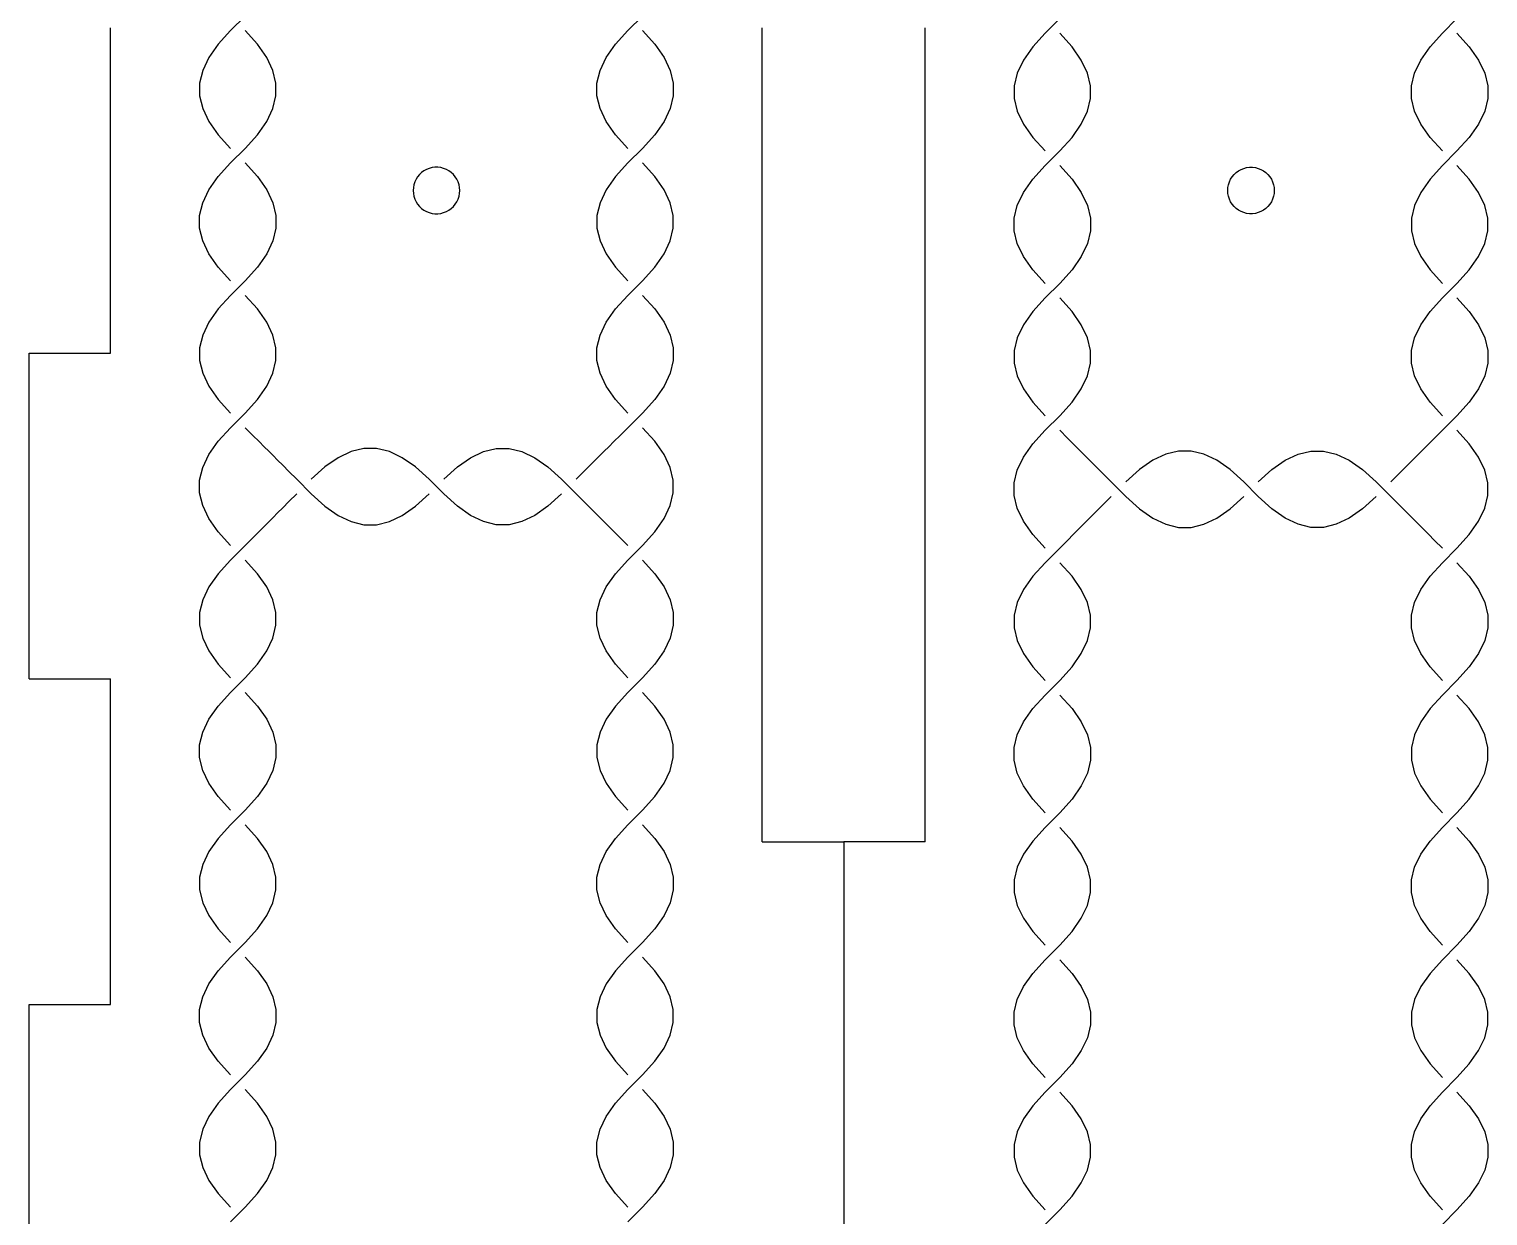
# Model space of a CAD drawing. Extents: x -112 to 112, y -170 to 170.
# Drawn here: x -104.9 to -5.4, y -40.1 to 40.9 of the extents above; entities that cross this region are included whole.
import ezdxf

# ---------------------------------------------------------------- set-up
doc = ezdxf.new("R2010")
doc.units = 0
doc.header["$MEASUREMENT"] = 0
doc.layers.get('0').update_dxf_attribs({"linetype": 'CONTINUOUS'})

msp = doc.modelspace()

# ---------------------------------------------------------------- linework, layer by layer
for p, q in [((-99.373, 18.73), (-99.373, 40.955)), ((-90.199, 41.752), (-91.198, 40.754)), ((-64.097, 40.754), (-63.099, 41.752)), ((-54.923, -14.608), (-54.923, 40.955)), ((-43.811, -14.608), (-43.811, 40.955)), ((-34.637, 41.573), (-35.635, 40.575)), ((-8.534, 40.575), (-7.536, 41.573)), ((-92.039, 39.824), (-92.671, 38.922)), ((-91.198, 40.754), (-92.039, 39.824)), ((-89.358, 39.824), (-90.199, 40.754)), ((-88.726, 38.922), (-89.358, 39.824)), ((-65.57, 38.922), (-64.939, 39.824)), ((-64.939, 39.824), (-64.097, 40.754)), ((-63.099, 40.754), (-62.257, 39.824)), ((-62.257, 39.824), (-61.626, 38.922)), ((-35.635, 40.575), (-36.477, 39.645)), ((-33.795, 39.645), (-34.637, 40.575)), ((-9.376, 39.645), (-8.534, 40.575)), ((-7.536, 40.575), (-6.694, 39.645)), ((-92.671, 38.922), (-93.091, 38.039)), ((-88.306, 38.039), (-88.726, 38.922)), ((-65.991, 38.039), (-65.57, 38.922)), ((-61.626, 38.922), (-61.205, 38.039)), ((-36.477, 39.645), (-37.108, 38.743)), ((-33.164, 38.743), (-33.795, 39.645)), ((-10.007, 38.743), (-9.376, 39.645)), ((-6.694, 39.645), (-6.063, 38.743)), ((-93.091, 38.039), (-93.302, 37.169)), ((-88.095, 37.169), (-88.306, 38.039)), ((-66.201, 37.169), (-65.991, 38.039)), ((-61.205, 38.039), (-60.994, 37.169)), ((-37.529, 37.861), (-37.739, 36.991)), ((-37.108, 38.743), (-37.529, 37.861)), ((-32.743, 37.861), (-33.164, 38.743)), ((-32.533, 36.991), (-32.743, 37.861)), ((-10.639, 36.991), (-10.428, 37.861)), ((-10.428, 37.861), (-10.007, 38.743)), ((-6.063, 38.743), (-5.642, 37.861)), ((-5.642, 37.861), (-5.432, 36.991)), ((-93.302, 37.169), (-93.302, 36.303)), ((-88.095, 36.303), (-88.095, 37.169)), ((-66.201, 36.303), (-66.201, 37.169)), ((-60.994, 37.169), (-60.994, 36.303)), ((-37.739, 36.991), (-37.739, 36.124)), ((-32.533, 36.124), (-32.533, 36.991)), ((-10.639, 36.124), (-10.639, 36.991)), ((-5.432, 36.991), (-5.432, 36.124)), ((-93.302, 36.303), (-93.091, 35.433)), ((-88.306, 35.433), (-88.095, 36.303)), ((-65.991, 35.433), (-66.201, 36.303)), ((-60.994, 36.303), (-61.205, 35.433)), ((-37.739, 36.124), (-37.529, 35.254)), ((-32.743, 35.254), (-32.533, 36.124)), ((-10.428, 35.254), (-10.639, 36.124)), ((-5.432, 36.124), (-5.642, 35.254)), ((-93.091, 35.433), (-92.671, 34.551)), ((-88.726, 34.551), (-88.306, 35.433)), ((-65.57, 34.551), (-65.991, 35.433)), ((-61.205, 35.433), (-61.626, 34.551)), ((-37.529, 35.254), (-37.108, 34.372)), ((-33.164, 34.372), (-32.743, 35.254)), ((-10.007, 34.372), (-10.428, 35.254)), ((-5.642, 35.254), (-6.063, 34.372)), ((-92.671, 34.551), (-92.039, 33.649)), ((-89.358, 33.649), (-88.726, 34.551)), ((-64.939, 33.649), (-65.57, 34.551)), ((-61.626, 34.551), (-62.257, 33.649)), ((-37.108, 34.372), (-36.477, 33.47)), ((-33.795, 33.47), (-33.164, 34.372)), ((-9.376, 33.47), (-10.007, 34.372)), ((-6.063, 34.372), (-6.694, 33.47)), ((-92.039, 33.649), (-91.198, 32.719)), ((-90.199, 32.719), (-89.358, 33.649)), ((-64.097, 32.719), (-64.939, 33.649)), ((-62.257, 33.649), (-63.099, 32.719)), ((-36.477, 33.47), (-35.635, 32.54)), ((-34.637, 32.54), (-33.795, 33.47)), ((-8.534, 32.54), (-9.376, 33.47)), ((-6.694, 33.47), (-7.536, 32.54)), ((-91.198, 31.72), (-90.199, 32.719)), ((-63.099, 32.719), (-64.097, 31.72)), ((-35.635, 31.542), (-34.637, 32.54)), ((-7.536, 32.54), (-8.534, 31.542)), ((-92.039, 30.79), (-91.198, 31.72)), ((-90.199, 31.72), (-89.358, 30.79)), ((-78.305, 30.929), (-78.432, 30.775)), ((-78.16, 31.066), (-78.305, 30.929)), ((-77.999, 31.183), (-78.16, 31.066)), ((-77.824, 31.279), (-77.999, 31.183)), ((-77.639, 31.352), (-77.824, 31.279)), ((-77.446, 31.402), (-77.639, 31.352)), ((-77.248, 31.427), (-77.446, 31.402)), ((-77.048, 31.427), (-77.248, 31.427)), ((-76.851, 31.402), (-77.048, 31.427)), ((-76.658, 31.352), (-76.851, 31.402)), ((-76.472, 31.279), (-76.658, 31.352)), ((-76.298, 31.183), (-76.472, 31.279)), ((-76.136, 31.066), (-76.298, 31.183)), ((-75.991, 30.929), (-76.136, 31.066)), ((-75.864, 30.775), (-75.991, 30.929)), ((-64.097, 31.72), (-64.939, 30.79)), ((-62.257, 30.79), (-63.099, 31.72)), ((-36.477, 30.611), (-35.635, 31.542)), ((-34.637, 31.542), (-33.795, 30.611)), ((-22.87, 30.775), (-22.743, 30.929)), ((-22.743, 30.929), (-22.598, 31.066)), ((-22.598, 31.066), (-22.436, 31.183)), ((-22.436, 31.183), (-22.262, 31.279)), ((-22.262, 31.279), (-22.076, 31.352)), ((-22.076, 31.352), (-21.883, 31.402)), ((-21.883, 31.402), (-21.685, 31.427)), ((-21.685, 31.427), (-21.486, 31.427)), ((-21.486, 31.427), (-21.288, 31.402)), ((-21.288, 31.402), (-21.095, 31.352)), ((-21.095, 31.352), (-20.91, 31.279)), ((-20.91, 31.279), (-20.735, 31.183)), ((-20.735, 31.183), (-20.574, 31.066)), ((-20.574, 31.066), (-20.428, 30.929)), ((-20.428, 30.929), (-20.301, 30.775)), ((-8.534, 31.542), (-9.376, 30.611)), ((-6.694, 30.611), (-7.536, 31.542)), ((-93.091, 29.006), (-92.671, 29.888)), ((-92.671, 29.888), (-92.039, 30.79)), ((-89.358, 30.79), (-88.726, 29.888)), ((-88.726, 29.888), (-88.306, 29.006)), ((-78.723, 30.041), (-78.736, 29.842)), ((-78.686, 30.237), (-78.723, 30.041)), ((-78.624, 30.427), (-78.686, 30.237)), ((-78.539, 30.607), (-78.624, 30.427)), ((-78.432, 30.775), (-78.539, 30.607)), ((-75.757, 30.607), (-75.864, 30.775)), ((-75.672, 30.427), (-75.757, 30.607)), ((-75.61, 30.237), (-75.672, 30.427)), ((-75.573, 30.041), (-75.61, 30.237)), ((-75.561, 29.842), (-75.573, 30.041)), ((-65.57, 29.888), (-65.991, 29.006)), ((-64.939, 30.79), (-65.57, 29.888)), ((-61.626, 29.888), (-62.257, 30.79)), ((-61.205, 29.006), (-61.626, 29.888)), ((-37.108, 29.709), (-36.477, 30.611)), ((-33.795, 30.611), (-33.164, 29.709)), ((-23.173, 29.842), (-23.161, 30.041)), ((-23.161, 30.041), (-23.123, 30.237)), ((-23.123, 30.237), (-23.062, 30.427)), ((-23.062, 30.427), (-22.977, 30.607)), ((-22.977, 30.607), (-22.87, 30.775)), ((-20.301, 30.775), (-20.194, 30.607)), ((-20.194, 30.607), (-20.11, 30.427)), ((-20.11, 30.427), (-20.048, 30.237)), ((-20.048, 30.237), (-20.011, 30.041)), ((-20.011, 30.041), (-19.998, 29.842)), ((-9.376, 30.611), (-10.007, 29.709)), ((-6.063, 29.709), (-6.694, 30.611)), ((-93.302, 28.136), (-93.091, 29.006)), ((-88.306, 29.006), (-88.095, 28.136)), ((-78.736, 29.842), (-78.723, 29.643)), ((-78.723, 29.643), (-78.686, 29.448)), ((-78.686, 29.448), (-78.624, 29.258)), ((-78.624, 29.258), (-78.539, 29.078)), ((-78.539, 29.078), (-78.432, 28.909)), ((-78.432, 28.909), (-78.305, 28.756)), ((-75.991, 28.756), (-75.864, 28.909)), ((-75.864, 28.909), (-75.757, 29.078)), ((-75.757, 29.078), (-75.672, 29.258)), ((-75.672, 29.258), (-75.61, 29.448)), ((-75.61, 29.448), (-75.573, 29.643)), ((-75.573, 29.643), (-75.561, 29.842)), ((-65.991, 29.006), (-66.201, 28.136)), ((-60.994, 28.136), (-61.205, 29.006)), ((-37.529, 28.827), (-37.108, 29.709)), ((-33.164, 29.709), (-32.743, 28.827)), ((-23.161, 29.643), (-23.173, 29.842)), ((-23.123, 29.448), (-23.161, 29.643)), ((-23.062, 29.258), (-23.123, 29.448)), ((-22.977, 29.078), (-23.062, 29.258)), ((-22.87, 28.909), (-22.977, 29.078)), ((-22.743, 28.756), (-22.87, 28.909)), ((-20.301, 28.909), (-20.428, 28.756)), ((-20.194, 29.078), (-20.301, 28.909)), ((-20.11, 29.258), (-20.194, 29.078)), ((-20.048, 29.448), (-20.11, 29.258)), ((-20.011, 29.643), (-20.048, 29.448)), ((-19.998, 29.842), (-20.011, 29.643)), ((-10.007, 29.709), (-10.428, 28.827)), ((-5.642, 28.827), (-6.063, 29.709)), ((-93.302, 27.27), (-93.302, 28.136)), ((-88.095, 28.136), (-88.095, 27.27)), ((-78.305, 28.756), (-78.16, 28.619)), ((-78.16, 28.619), (-77.999, 28.502)), ((-77.999, 28.502), (-77.824, 28.406)), ((-77.824, 28.406), (-77.639, 28.333)), ((-77.639, 28.333), (-77.446, 28.283)), ((-77.446, 28.283), (-77.248, 28.258)), ((-77.248, 28.258), (-77.048, 28.258)), ((-77.048, 28.258), (-76.851, 28.283)), ((-76.851, 28.283), (-76.658, 28.333)), ((-76.658, 28.333), (-76.472, 28.406)), ((-76.472, 28.406), (-76.298, 28.502)), ((-76.298, 28.502), (-76.136, 28.619)), ((-76.136, 28.619), (-75.991, 28.756)), ((-66.201, 28.136), (-66.201, 27.27)), ((-60.994, 27.27), (-60.994, 28.136)), ((-37.739, 27.957), (-37.529, 28.827)), ((-37.739, 27.091), (-37.739, 27.957)), ((-32.743, 28.827), (-32.533, 27.957)), ((-32.533, 27.957), (-32.533, 27.091)), ((-22.598, 28.619), (-22.743, 28.756)), ((-22.436, 28.502), (-22.598, 28.619)), ((-22.262, 28.406), (-22.436, 28.502)), ((-22.076, 28.333), (-22.262, 28.406)), ((-21.883, 28.283), (-22.076, 28.333)), ((-21.685, 28.258), (-21.883, 28.283)), ((-21.486, 28.258), (-21.685, 28.258)), ((-21.288, 28.283), (-21.486, 28.258)), ((-21.095, 28.333), (-21.288, 28.283)), ((-20.91, 28.406), (-21.095, 28.333)), ((-20.735, 28.502), (-20.91, 28.406)), ((-20.574, 28.619), (-20.735, 28.502)), ((-20.428, 28.756), (-20.574, 28.619)), ((-10.428, 28.827), (-10.639, 27.957)), ((-10.639, 27.957), (-10.639, 27.091)), ((-5.432, 27.957), (-5.642, 28.827)), ((-5.432, 27.091), (-5.432, 27.957)), ((-93.091, 26.4), (-93.302, 27.27)), ((-88.095, 27.27), (-88.306, 26.4)), ((-66.201, 27.27), (-65.991, 26.4)), ((-61.205, 26.4), (-60.994, 27.27)), ((-37.529, 26.221), (-37.739, 27.091)), ((-32.533, 27.091), (-32.743, 26.221)), ((-10.639, 27.091), (-10.428, 26.221)), ((-5.642, 26.221), (-5.432, 27.091)), ((-92.671, 25.517), (-93.091, 26.4)), ((-88.306, 26.4), (-88.726, 25.517)), ((-65.991, 26.4), (-65.57, 25.517)), ((-61.626, 25.517), (-61.205, 26.4)), ((-37.108, 25.339), (-37.529, 26.221)), ((-32.743, 26.221), (-33.164, 25.339)), ((-10.428, 26.221), (-10.007, 25.339)), ((-6.063, 25.339), (-5.642, 26.221)), ((-92.039, 24.615), (-92.671, 25.517)), ((-88.726, 25.517), (-89.358, 24.615)), ((-65.57, 25.517), (-64.939, 24.615)), ((-62.257, 24.615), (-61.626, 25.517)), ((-36.477, 24.436), (-37.108, 25.339)), ((-33.164, 25.339), (-33.795, 24.436)), ((-10.007, 25.339), (-9.376, 24.436)), ((-6.694, 24.436), (-6.063, 25.339)), ((-91.198, 23.685), (-92.039, 24.615)), ((-89.358, 24.615), (-90.199, 23.685)), ((-64.939, 24.615), (-64.097, 23.685)), ((-63.099, 23.685), (-62.257, 24.615)), ((-35.635, 23.506), (-36.477, 24.436)), ((-33.795, 24.436), (-34.637, 23.506)), ((-9.376, 24.436), (-8.534, 23.506)), ((-7.536, 23.506), (-6.694, 24.436)), ((-90.199, 23.685), (-91.198, 22.687)), ((-64.097, 22.687), (-63.099, 23.685)), ((-34.637, 23.506), (-35.635, 22.508)), ((-8.534, 22.508), (-7.536, 23.506)), ((-91.198, 22.687), (-92.039, 21.757)), ((-89.358, 21.757), (-90.199, 22.687)), ((-64.939, 21.757), (-64.097, 22.687)), ((-63.099, 22.687), (-62.257, 21.757)), ((-35.635, 22.508), (-36.477, 21.578)), ((-33.795, 21.578), (-34.637, 22.508)), ((-9.376, 21.578), (-8.534, 22.508)), ((-7.536, 22.508), (-6.694, 21.578)), ((-92.039, 21.757), (-92.671, 20.854)), ((-88.726, 20.854), (-89.358, 21.757)), ((-65.57, 20.854), (-64.939, 21.757)), ((-62.257, 21.757), (-61.626, 20.854)), ((-36.477, 21.578), (-37.108, 20.676)), ((-33.164, 20.676), (-33.795, 21.578)), ((-10.007, 20.676), (-9.376, 21.578)), ((-6.694, 21.578), (-6.063, 20.676)), ((-93.091, 19.972), (-93.302, 19.102)), ((-92.671, 20.854), (-93.091, 19.972)), ((-88.306, 19.972), (-88.726, 20.854)), ((-88.095, 19.102), (-88.306, 19.972)), ((-66.201, 19.102), (-65.991, 19.972)), ((-65.991, 19.972), (-65.57, 20.854)), ((-61.626, 20.854), (-61.205, 19.972)), ((-61.205, 19.972), (-60.994, 19.102)), ((-37.108, 20.676), (-37.529, 19.793)), ((-32.743, 19.793), (-33.164, 20.676)), ((-10.428, 19.793), (-10.007, 20.676)), ((-6.063, 20.676), (-5.642, 19.793)), ((-93.302, 19.102), (-93.302, 18.236)), ((-88.095, 18.236), (-88.095, 19.102)), ((-66.201, 18.236), (-66.201, 19.102)), ((-60.994, 19.102), (-60.994, 18.236)), ((-37.529, 19.793), (-37.739, 18.923)), ((-37.739, 18.923), (-37.739, 18.057)), ((-32.533, 18.923), (-32.743, 19.793)), ((-32.533, 18.057), (-32.533, 18.923)), ((-10.639, 18.923), (-10.428, 19.793)), ((-10.639, 18.057), (-10.639, 18.923)), ((-5.642, 19.793), (-5.432, 18.923)), ((-5.432, 18.923), (-5.432, 18.057)), ((-104.929, -3.495), (-104.929, 18.73)), ((-104.929, 18.73), (-99.373, 18.73)), ((-93.302, 18.236), (-93.091, 17.366)), ((-88.306, 17.366), (-88.095, 18.236)), ((-65.991, 17.366), (-66.201, 18.236)), ((-60.994, 18.236), (-61.205, 17.366)), ((-37.739, 18.057), (-37.529, 17.187)), ((-32.743, 17.187), (-32.533, 18.057)), ((-10.428, 17.187), (-10.639, 18.057)), ((-5.432, 18.057), (-5.642, 17.187)), ((-93.091, 17.366), (-92.671, 16.484)), ((-88.726, 16.484), (-88.306, 17.366)), ((-65.57, 16.484), (-65.991, 17.366)), ((-61.205, 17.366), (-61.626, 16.484)), ((-37.529, 17.187), (-37.108, 16.305)), ((-33.164, 16.305), (-32.743, 17.187)), ((-10.007, 16.305), (-10.428, 17.187)), ((-5.642, 17.187), (-6.063, 16.305)), ((-92.671, 16.484), (-92.039, 15.582)), ((-89.358, 15.582), (-88.726, 16.484)), ((-64.939, 15.582), (-65.57, 16.484)), ((-61.626, 16.484), (-62.257, 15.582)), ((-37.108, 16.305), (-36.477, 15.403)), ((-33.795, 15.403), (-33.164, 16.305)), ((-9.376, 15.403), (-10.007, 16.305)), ((-6.063, 16.305), (-6.694, 15.403)), ((-92.039, 15.582), (-91.198, 14.651)), ((-90.199, 14.651), (-89.358, 15.582)), ((-64.097, 14.651), (-64.939, 15.582)), ((-62.257, 15.582), (-63.099, 14.651)), ((-36.477, 15.403), (-35.635, 14.473)), ((-34.637, 14.473), (-33.795, 15.403)), ((-8.534, 14.473), (-9.376, 15.403)), ((-6.694, 15.403), (-7.536, 14.473)), ((-91.198, 13.653), (-90.199, 14.651)), ((-63.099, 14.651), (-64.097, 13.653)), ((-35.635, 13.474), (-34.637, 14.473)), ((-7.536, 14.473), (-8.534, 13.474)), ((-92.039, 12.723), (-91.198, 13.653)), ((-90.199, 13.653), (-89.673, 13.127)), ((-89.673, 13.127), (-89.249, 12.702)), ((-64.623, 13.127), (-65.048, 12.702)), ((-64.097, 13.653), (-64.623, 13.127)), ((-62.257, 12.723), (-63.099, 13.653)), ((-36.477, 12.544), (-35.635, 13.474)), ((-34.637, 13.474), (-34.111, 12.948)), ((-34.111, 12.948), (-33.686, 12.524)), ((-9.06, 12.948), (-9.485, 12.524)), ((-8.534, 13.474), (-9.06, 12.948)), ((-6.694, 12.544), (-7.536, 13.474)), ((-92.671, 11.821), (-92.039, 12.723)), ((-89.249, 12.702), (-88.896, 12.35)), ((-88.896, 12.35), (-88.587, 12.041)), ((-88.587, 12.041), (-88.293, 11.747)), ((-82.968, 12.029), (-83.85, 11.608)), ((-82.098, 12.239), (-82.968, 12.029)), ((-81.232, 12.239), (-82.098, 12.239)), ((-80.362, 12.029), (-81.232, 12.239)), ((-79.48, 11.608), (-80.362, 12.029)), ((-74.817, 11.608), (-73.935, 12.029)), ((-73.935, 12.029), (-73.064, 12.239)), ((-73.064, 12.239), (-72.198, 12.239)), ((-72.198, 12.239), (-71.328, 12.029)), ((-71.328, 12.029), (-70.446, 11.608)), ((-65.709, 12.041), (-66.003, 11.747)), ((-65.4, 12.35), (-65.709, 12.041)), ((-65.048, 12.702), (-65.4, 12.35)), ((-61.626, 11.821), (-62.257, 12.723)), ((-37.108, 11.642), (-36.477, 12.544)), ((-33.686, 12.524), (-33.334, 12.171)), ((-33.334, 12.171), (-33.025, 11.862)), ((-26.535, 12.06), (-27.406, 11.85)), ((-25.669, 12.06), (-26.535, 12.06)), ((-24.799, 11.85), (-25.669, 12.06)), ((-18.372, 11.85), (-17.502, 12.06)), ((-17.502, 12.06), (-16.636, 12.06)), ((-16.636, 12.06), (-15.766, 11.85)), ((-9.838, 12.171), (-10.146, 11.862)), ((-9.485, 12.524), (-9.838, 12.171)), ((-6.063, 11.642), (-6.694, 12.544)), ((-93.091, 10.939), (-92.671, 11.821)), ((-88.293, 11.747), (-87.984, 11.438)), ((-87.984, 11.438), (-87.632, 11.086)), ((-87.632, 11.086), (-87.207, 10.661)), ((-84.752, 10.976), (-85.683, 10.135)), ((-83.85, 11.608), (-84.752, 10.976)), ((-78.577, 10.976), (-79.48, 11.608)), ((-77.647, 10.135), (-78.577, 10.976)), ((-76.649, 10.135), (-75.719, 10.976)), ((-75.719, 10.976), (-74.817, 11.608)), ((-70.446, 11.608), (-69.544, 10.976)), ((-69.544, 10.976), (-68.614, 10.135)), ((-66.665, 11.086), (-67.089, 10.661)), ((-66.312, 11.438), (-66.665, 11.086)), ((-66.003, 11.747), (-66.312, 11.438)), ((-61.205, 10.939), (-61.626, 11.821)), ((-37.529, 10.76), (-37.108, 11.642)), ((-33.025, 11.862), (-32.73, 11.568)), ((-32.73, 11.568), (-32.422, 11.259)), ((-32.422, 11.259), (-32.069, 10.907)), ((-28.288, 11.429), (-29.19, 10.798)), ((-27.406, 11.85), (-28.288, 11.429)), ((-23.917, 11.429), (-24.799, 11.85)), ((-23.015, 10.798), (-23.917, 11.429)), ((-20.156, 10.798), (-19.254, 11.429)), ((-19.254, 11.429), (-18.372, 11.85)), ((-15.766, 11.85), (-14.884, 11.429)), ((-14.884, 11.429), (-13.981, 10.798)), ((-10.75, 11.259), (-11.102, 10.907)), ((-10.441, 11.568), (-10.75, 11.259)), ((-10.146, 11.862), (-10.441, 11.568)), ((-5.642, 10.76), (-6.063, 11.642)), ((-93.302, 10.069), (-93.091, 10.939)), ((-93.302, 9.203), (-93.302, 10.069)), ((-87.207, 10.661), (-86.681, 10.135)), ((-86.681, 10.135), (-85.683, 9.136)), ((-76.649, 9.136), (-77.647, 10.135)), ((-68.614, 10.135), (-67.615, 9.136)), ((-67.089, 10.661), (-67.615, 10.135)), ((-60.994, 10.069), (-61.205, 10.939)), ((-60.994, 9.203), (-60.994, 10.069)), ((-37.739, 9.89), (-37.529, 10.76)), ((-32.069, 10.907), (-31.644, 10.482)), ((-31.644, 10.482), (-31.118, 9.956)), ((-31.118, 9.956), (-30.12, 8.958)), ((-29.19, 10.798), (-30.12, 9.956)), ((-22.085, 9.956), (-23.015, 10.798)), ((-21.087, 8.958), (-22.085, 9.956)), ((-21.087, 9.956), (-20.156, 10.798)), ((-13.981, 10.798), (-13.051, 9.956)), ((-13.051, 9.956), (-12.053, 8.958)), ((-11.527, 10.482), (-12.053, 9.956)), ((-11.102, 10.907), (-11.527, 10.482)), ((-5.432, 9.89), (-5.642, 10.76)), ((-93.091, 8.332), (-93.302, 9.203)), ((-86.681, 9.136), (-87.207, 8.61)), ((-85.683, 9.136), (-84.752, 8.295)), ((-78.577, 8.295), (-77.647, 9.136)), ((-75.719, 8.295), (-76.649, 9.136)), ((-68.614, 9.136), (-69.544, 8.295)), ((-67.615, 9.136), (-67.089, 8.61)), ((-61.205, 8.332), (-60.994, 9.203)), ((-37.739, 9.024), (-37.739, 9.89)), ((-37.529, 8.154), (-37.739, 9.024)), ((-31.118, 8.958), (-31.644, 8.432)), ((-30.12, 8.958), (-29.19, 8.116)), ((-23.015, 8.116), (-22.085, 8.958)), ((-20.156, 8.116), (-21.087, 8.958)), ((-13.051, 8.958), (-13.981, 8.116)), ((-12.053, 8.958), (-11.527, 8.432)), ((-5.642, 8.154), (-5.432, 9.024)), ((-5.432, 9.024), (-5.432, 9.89)), ((-92.671, 7.45), (-93.091, 8.332)), ((-87.632, 8.186), (-87.984, 7.833)), ((-87.207, 8.61), (-87.632, 8.186)), ((-84.752, 8.295), (-83.85, 7.663)), ((-79.48, 7.663), (-78.577, 8.295)), ((-74.817, 7.663), (-75.719, 8.295)), ((-69.544, 8.295), (-70.446, 7.663)), ((-67.089, 8.61), (-66.665, 8.186)), ((-66.665, 8.186), (-66.312, 7.833)), ((-61.626, 7.45), (-61.205, 8.332)), ((-37.108, 7.271), (-37.529, 8.154)), ((-32.069, 8.007), (-32.422, 7.654)), ((-31.644, 8.432), (-32.069, 8.007)), ((-29.19, 8.116), (-28.288, 7.485)), ((-23.917, 7.485), (-23.015, 8.116)), ((-19.254, 7.485), (-20.156, 8.116)), ((-13.981, 8.116), (-14.884, 7.485)), ((-11.527, 8.432), (-11.102, 8.007)), ((-11.102, 8.007), (-10.75, 7.654)), ((-6.063, 7.271), (-5.642, 8.154)), ((-92.039, 6.548), (-92.671, 7.45)), ((-88.587, 7.23), (-88.896, 6.921)), ((-88.293, 7.524), (-88.587, 7.23)), ((-87.984, 7.833), (-88.293, 7.524)), ((-83.85, 7.663), (-82.968, 7.243)), ((-82.968, 7.243), (-82.098, 7.032)), ((-82.098, 7.032), (-81.232, 7.032)), ((-81.232, 7.032), (-80.362, 7.243)), ((-80.362, 7.243), (-79.48, 7.663)), ((-73.935, 7.243), (-74.817, 7.663)), ((-73.064, 7.032), (-73.935, 7.243)), ((-72.198, 7.032), (-73.064, 7.032)), ((-71.328, 7.243), (-72.198, 7.032)), ((-70.446, 7.663), (-71.328, 7.243)), ((-66.312, 7.833), (-66.003, 7.524)), ((-66.003, 7.524), (-65.709, 7.23)), ((-65.709, 7.23), (-65.4, 6.921)), ((-62.257, 6.548), (-61.626, 7.45)), ((-36.477, 6.369), (-37.108, 7.271)), ((-33.025, 7.051), (-33.334, 6.742)), ((-32.73, 7.346), (-33.025, 7.051)), ((-32.422, 7.654), (-32.73, 7.346)), ((-28.288, 7.485), (-27.406, 7.064)), ((-27.406, 7.064), (-26.535, 6.853)), ((-25.669, 6.853), (-24.799, 7.064)), ((-24.799, 7.064), (-23.917, 7.485)), ((-18.372, 7.064), (-19.254, 7.485)), ((-17.502, 6.853), (-18.372, 7.064)), ((-15.766, 7.064), (-16.636, 6.853)), ((-14.884, 7.485), (-15.766, 7.064)), ((-10.75, 7.654), (-10.441, 7.346)), ((-10.441, 7.346), (-10.146, 7.051)), ((-10.146, 7.051), (-9.838, 6.742)), ((-6.694, 6.369), (-6.063, 7.271)), ((-91.198, 5.618), (-92.039, 6.548)), ((-89.673, 6.144), (-90.199, 5.618)), ((-89.249, 6.569), (-89.673, 6.144)), ((-88.896, 6.921), (-89.249, 6.569)), ((-65.4, 6.921), (-65.048, 6.569)), ((-65.048, 6.569), (-64.623, 6.144)), ((-64.623, 6.144), (-64.097, 5.618)), ((-63.099, 5.618), (-62.257, 6.548)), ((-35.635, 5.439), (-36.477, 6.369)), ((-33.686, 6.39), (-34.111, 5.965)), ((-33.334, 6.742), (-33.686, 6.39)), ((-26.535, 6.853), (-25.669, 6.853)), ((-16.636, 6.853), (-17.502, 6.853)), ((-9.838, 6.742), (-9.485, 6.39)), ((-9.485, 6.39), (-9.06, 5.965)), ((-7.536, 5.439), (-6.694, 6.369)), ((-90.199, 5.618), (-91.198, 4.62)), ((-64.097, 4.62), (-63.099, 5.618)), ((-34.637, 5.439), (-35.635, 4.441)), ((-34.111, 5.965), (-34.637, 5.439)), ((-9.06, 5.965), (-8.534, 5.439)), ((-8.534, 4.441), (-7.536, 5.439)), ((-91.198, 4.62), (-92.039, 3.689)), ((-89.358, 3.689), (-90.199, 4.62)), ((-64.939, 3.689), (-64.097, 4.62)), ((-63.099, 4.62), (-62.257, 3.689)), ((-35.635, 4.441), (-36.477, 3.511)), ((-33.795, 3.511), (-34.637, 4.441)), ((-9.376, 3.511), (-8.534, 4.441)), ((-7.536, 4.441), (-6.694, 3.511)), ((-92.039, 3.689), (-92.671, 2.787)), ((-88.726, 2.787), (-89.358, 3.689)), ((-65.57, 2.787), (-64.939, 3.689)), ((-62.257, 3.689), (-61.626, 2.787)), ((-36.477, 3.511), (-37.108, 2.608)), ((-33.164, 2.608), (-33.795, 3.511)), ((-10.007, 2.608), (-9.376, 3.511)), ((-6.694, 3.511), (-6.063, 2.608)), ((-92.671, 2.787), (-93.091, 1.905)), ((-88.306, 1.905), (-88.726, 2.787)), ((-65.991, 1.905), (-65.57, 2.787)), ((-61.626, 2.787), (-61.205, 1.905)), ((-37.108, 2.608), (-37.529, 1.726)), ((-32.743, 1.726), (-33.164, 2.608)), ((-10.428, 1.726), (-10.007, 2.608)), ((-6.063, 2.608), (-5.642, 1.726)), ((-93.091, 1.905), (-93.302, 1.035)), ((-93.302, 1.035), (-93.302, 0.169)), ((-88.095, 1.035), (-88.306, 1.905)), ((-88.095, 0.169), (-88.095, 1.035)), ((-66.201, 1.035), (-65.991, 1.905)), ((-66.201, 0.169), (-66.201, 1.035)), ((-61.205, 1.905), (-60.994, 1.035)), ((-60.994, 1.035), (-60.994, 0.169)), ((-37.529, 1.726), (-37.739, 0.856)), ((-32.533, 0.856), (-32.743, 1.726)), ((-10.639, 0.856), (-10.428, 1.726)), ((-5.642, 1.726), (-5.432, 0.856)), ((-93.302, 0.169), (-93.091, -0.701)), ((-88.306, -0.701), (-88.095, 0.169)), ((-65.991, -0.701), (-66.201, 0.169)), ((-60.994, 0.169), (-61.205, -0.701)), ((-37.739, 0.856), (-37.739, -0.01)), ((-32.533, -0.01), (-32.533, 0.856)), ((-10.639, -0.01), (-10.639, 0.856)), ((-5.432, 0.856), (-5.432, -0.01)), ((-93.091, -0.701), (-92.671, -1.583)), ((-88.726, -1.583), (-88.306, -0.701)), ((-65.57, -1.583), (-65.991, -0.701)), ((-61.205, -0.701), (-61.626, -1.583)), ((-37.739, -0.01), (-37.529, -0.88)), ((-37.529, -0.88), (-37.108, -1.762)), ((-33.164, -1.762), (-32.743, -0.88)), ((-32.743, -0.88), (-32.533, -0.01)), ((-10.428, -0.88), (-10.639, -0.01)), ((-10.007, -1.762), (-10.428, -0.88)), ((-5.642, -0.88), (-6.063, -1.762)), ((-5.432, -0.01), (-5.642, -0.88)), ((-92.671, -1.583), (-92.039, -2.485)), ((-89.358, -2.485), (-88.726, -1.583)), ((-64.939, -2.485), (-65.57, -1.583)), ((-61.626, -1.583), (-62.257, -2.485)), ((-37.108, -1.762), (-36.477, -2.664)), ((-33.795, -2.664), (-33.164, -1.762)), ((-9.376, -2.664), (-10.007, -1.762)), ((-6.063, -1.762), (-6.694, -2.664)), ((-92.039, -2.485), (-91.198, -3.416)), ((-90.199, -3.416), (-89.358, -2.485)), ((-64.097, -3.416), (-64.939, -2.485)), ((-62.257, -2.485), (-63.099, -3.416)), ((-36.477, -2.664), (-35.635, -3.595)), ((-34.637, -3.595), (-33.795, -2.664)), ((-8.534, -3.595), (-9.376, -2.664)), ((-6.694, -2.664), (-7.536, -3.595)), ((-104.929, -3.495), (-99.373, -3.495)), ((-99.373, -25.72), (-99.373, -3.495)), ((-91.198, -4.414), (-90.199, -3.416)), ((-63.099, -3.416), (-64.097, -4.414)), ((-35.635, -4.593), (-34.637, -3.595)), ((-7.536, -3.595), (-8.534, -4.593)), ((-92.039, -5.344), (-91.198, -4.414)), ((-90.199, -4.414), (-89.358, -5.344)), ((-64.097, -4.414), (-64.939, -5.344)), ((-62.257, -5.344), (-63.099, -4.414)), ((-36.477, -5.523), (-35.635, -4.593)), ((-34.637, -4.593), (-33.795, -5.523)), ((-8.534, -4.593), (-9.376, -5.523)), ((-6.694, -5.523), (-7.536, -4.593)), ((-92.671, -6.246), (-92.039, -5.344)), ((-89.358, -5.344), (-88.726, -6.246)), ((-64.939, -5.344), (-65.57, -6.246)), ((-61.626, -6.246), (-62.257, -5.344)), ((-37.108, -6.425), (-36.477, -5.523)), ((-33.795, -5.523), (-33.164, -6.425)), ((-9.376, -5.523), (-10.007, -6.425)), ((-6.063, -6.425), (-6.694, -5.523)), ((-93.091, -7.128), (-92.671, -6.246)), ((-88.726, -6.246), (-88.306, -7.128)), ((-65.57, -6.246), (-65.991, -7.128)), ((-61.205, -7.128), (-61.626, -6.246)), ((-37.529, -7.307), (-37.108, -6.425)), ((-33.164, -6.425), (-32.743, -7.307)), ((-10.007, -6.425), (-10.428, -7.307)), ((-5.642, -7.307), (-6.063, -6.425)), ((-93.302, -7.999), (-93.091, -7.128)), ((-88.306, -7.128), (-88.095, -7.999)), ((-65.991, -7.128), (-66.201, -7.999)), ((-60.994, -7.999), (-61.205, -7.128)), ((-37.739, -8.177), (-37.529, -7.307)), ((-32.743, -7.307), (-32.533, -8.177)), ((-10.428, -7.307), (-10.639, -8.177)), ((-5.432, -8.177), (-5.642, -7.307)), ((-93.302, -8.865), (-93.302, -7.999)), ((-93.091, -9.735), (-93.302, -8.865)), ((-88.095, -8.865), (-88.306, -9.735)), ((-88.095, -7.999), (-88.095, -8.865)), ((-66.201, -7.999), (-66.201, -8.865)), ((-66.201, -8.865), (-65.991, -9.735)), ((-61.205, -9.735), (-60.994, -8.865)), ((-60.994, -8.865), (-60.994, -7.999)), ((-37.739, -9.043), (-37.739, -8.177)), ((-32.533, -8.177), (-32.533, -9.043)), ((-10.639, -8.177), (-10.639, -9.043)), ((-5.432, -9.043), (-5.432, -8.177)), ((-92.671, -10.617), (-93.091, -9.735)), ((-88.306, -9.735), (-88.726, -10.617)), ((-65.991, -9.735), (-65.57, -10.617)), ((-61.626, -10.617), (-61.205, -9.735)), ((-37.529, -9.914), (-37.739, -9.043)), ((-37.108, -10.796), (-37.529, -9.914)), ((-32.743, -9.914), (-33.164, -10.796)), ((-32.533, -9.043), (-32.743, -9.914)), ((-10.639, -9.043), (-10.428, -9.914)), ((-10.428, -9.914), (-10.007, -10.796)), ((-6.063, -10.796), (-5.642, -9.914)), ((-5.642, -9.914), (-5.432, -9.043)), ((-92.039, -11.519), (-92.671, -10.617)), ((-88.726, -10.617), (-89.358, -11.519)), ((-65.57, -10.617), (-64.939, -11.519)), ((-62.257, -11.519), (-61.626, -10.617)), ((-36.477, -11.698), (-37.108, -10.796)), ((-33.164, -10.796), (-33.795, -11.698)), ((-10.007, -10.796), (-9.376, -11.698)), ((-6.694, -11.698), (-6.063, -10.796)), ((-91.198, -12.449), (-92.039, -11.519)), ((-89.358, -11.519), (-90.199, -12.449)), ((-64.939, -11.519), (-64.097, -12.449)), ((-63.099, -12.449), (-62.257, -11.519)), ((-35.635, -12.628), (-36.477, -11.698)), ((-33.795, -11.698), (-34.637, -12.628)), ((-9.376, -11.698), (-8.534, -12.628)), ((-7.536, -12.628), (-6.694, -11.698)), ((-90.199, -12.449), (-91.198, -13.448)), ((-64.097, -13.448), (-63.099, -12.449)), ((-34.637, -12.628), (-35.635, -13.626)), ((-8.534, -13.626), (-7.536, -12.628)), ((-91.198, -13.448), (-92.039, -14.378)), ((-89.358, -14.378), (-90.199, -13.448)), ((-64.939, -14.378), (-64.097, -13.448)), ((-63.099, -13.448), (-62.257, -14.378)), ((-35.635, -13.626), (-36.477, -14.557)), ((-33.795, -14.557), (-34.637, -13.626)), ((-9.376, -14.557), (-8.534, -13.626)), ((-7.536, -13.626), (-6.694, -14.557)), ((-92.039, -14.378), (-92.671, -15.28)), ((-88.726, -15.28), (-89.358, -14.378)), ((-65.57, -15.28), (-64.939, -14.378)), ((-62.257, -14.378), (-61.626, -15.28)), ((-54.923, -14.608), (-49.367, -14.608)), ((-49.367, -14.608), (-49.367, -47.945)), ((-43.811, -14.608), (-49.367, -14.608)), ((-36.477, -14.557), (-37.108, -15.459)), ((-33.164, -15.459), (-33.795, -14.557)), ((-10.007, -15.459), (-9.376, -14.557)), ((-6.694, -14.557), (-6.063, -15.459)), ((-92.671, -15.28), (-93.091, -16.162)), ((-88.306, -16.162), (-88.726, -15.28)), ((-65.991, -16.162), (-65.57, -15.28)), ((-61.626, -15.28), (-61.205, -16.162)), ((-37.108, -15.459), (-37.529, -16.341)), ((-32.743, -16.341), (-33.164, -15.459)), ((-10.428, -16.341), (-10.007, -15.459)), ((-6.063, -15.459), (-5.642, -16.341)), ((-93.091, -16.162), (-93.302, -17.032)), ((-88.095, -17.032), (-88.306, -16.162)), ((-66.201, -17.032), (-65.991, -16.162)), ((-61.205, -16.162), (-60.994, -17.032)), ((-37.529, -16.341), (-37.739, -17.211)), ((-32.533, -17.211), (-32.743, -16.341)), ((-10.639, -17.211), (-10.428, -16.341)), ((-5.642, -16.341), (-5.432, -17.211)), ((-93.302, -17.032), (-93.302, -17.898)), ((-93.302, -17.898), (-93.091, -18.768)), ((-88.306, -18.768), (-88.095, -17.898)), ((-88.095, -17.898), (-88.095, -17.032)), ((-66.201, -17.898), (-66.201, -17.032)), ((-65.991, -18.768), (-66.201, -17.898)), ((-60.994, -17.898), (-61.205, -18.768)), ((-60.994, -17.032), (-60.994, -17.898)), ((-37.739, -17.211), (-37.739, -18.077)), ((-32.533, -18.077), (-32.533, -17.211)), ((-10.639, -18.077), (-10.639, -17.211)), ((-5.432, -17.211), (-5.432, -18.077)), ((-93.091, -18.768), (-92.671, -19.65)), ((-88.726, -19.65), (-88.306, -18.768)), ((-65.57, -19.65), (-65.991, -18.768)), ((-61.205, -18.768), (-61.626, -19.65)), ((-37.739, -18.077), (-37.529, -18.947)), ((-32.743, -18.947), (-32.533, -18.077)), ((-10.428, -18.947), (-10.639, -18.077)), ((-5.432, -18.077), (-5.642, -18.947)), ((-92.671, -19.65), (-92.039, -20.553)), ((-89.358, -20.553), (-88.726, -19.65)), ((-64.939, -20.553), (-65.57, -19.65)), ((-61.626, -19.65), (-62.257, -20.553)), ((-37.529, -18.947), (-37.108, -19.829)), ((-37.108, -19.829), (-36.477, -20.731)), ((-33.795, -20.731), (-33.164, -19.829)), ((-33.164, -19.829), (-32.743, -18.947)), ((-10.007, -19.829), (-10.428, -18.947)), ((-9.376, -20.731), (-10.007, -19.829)), ((-6.063, -19.829), (-6.694, -20.731)), ((-5.642, -18.947), (-6.063, -19.829)), ((-92.039, -20.553), (-91.198, -21.483)), ((-90.199, -21.483), (-89.358, -20.553)), ((-64.097, -21.483), (-64.939, -20.553)), ((-62.257, -20.553), (-63.099, -21.483)), ((-36.477, -20.731), (-35.635, -21.662)), ((-34.637, -21.662), (-33.795, -20.731)), ((-8.534, -21.662), (-9.376, -20.731)), ((-6.694, -20.731), (-7.536, -21.662)), ((-91.198, -22.481), (-90.199, -21.483)), ((-63.099, -21.483), (-64.097, -22.481)), ((-35.635, -22.66), (-34.637, -21.662)), ((-7.536, -21.662), (-8.534, -22.66)), ((-92.039, -23.411), (-91.198, -22.481)), ((-90.199, -22.481), (-89.358, -23.411)), ((-64.097, -22.481), (-64.939, -23.411)), ((-62.257, -23.411), (-63.099, -22.481)), ((-36.477, -23.59), (-35.635, -22.66)), ((-34.637, -22.66), (-33.795, -23.59)), ((-8.534, -22.66), (-9.376, -23.59)), ((-6.694, -23.59), (-7.536, -22.66)), ((-92.671, -24.313), (-92.039, -23.411)), ((-89.358, -23.411), (-88.726, -24.313)), ((-64.939, -23.411), (-65.57, -24.313)), ((-61.626, -24.313), (-62.257, -23.411)), ((-37.108, -24.492), (-36.477, -23.59)), ((-33.795, -23.59), (-33.164, -24.492)), ((-9.376, -23.59), (-10.007, -24.492)), ((-6.063, -24.492), (-6.694, -23.59)), ((-93.091, -25.196), (-92.671, -24.313)), ((-88.726, -24.313), (-88.306, -25.196)), ((-65.57, -24.313), (-65.991, -25.196)), ((-61.205, -25.196), (-61.626, -24.313)), ((-37.529, -25.374), (-37.108, -24.492)), ((-33.164, -24.492), (-32.743, -25.374)), ((-10.007, -24.492), (-10.428, -25.374)), ((-5.642, -25.374), (-6.063, -24.492)), ((-104.929, -25.72), (-99.373, -25.72)), ((-104.929, -47.945), (-104.929, -25.72)), ((-93.302, -26.066), (-93.091, -25.196)), ((-88.306, -25.196), (-88.095, -26.066)), ((-65.991, -25.196), (-66.201, -26.066)), ((-60.994, -26.066), (-61.205, -25.196)), ((-37.739, -26.245), (-37.529, -25.374)), ((-32.743, -25.374), (-32.533, -26.245)), ((-10.428, -25.374), (-10.639, -26.245)), ((-5.432, -26.245), (-5.642, -25.374)), ((-93.302, -26.932), (-93.302, -26.066)), ((-88.095, -26.066), (-88.095, -26.932)), ((-66.201, -26.066), (-66.201, -26.932)), ((-60.994, -26.932), (-60.994, -26.066)), ((-37.739, -27.111), (-37.739, -26.245)), ((-32.533, -26.245), (-32.533, -27.111)), ((-10.639, -26.245), (-10.639, -27.111)), ((-5.432, -27.111), (-5.432, -26.245)), ((-93.091, -27.802), (-93.302, -26.932)), ((-92.671, -28.684), (-93.091, -27.802)), ((-88.306, -27.802), (-88.726, -28.684)), ((-88.095, -26.932), (-88.306, -27.802)), ((-66.201, -26.932), (-65.991, -27.802)), ((-65.991, -27.802), (-65.57, -28.684)), ((-61.626, -28.684), (-61.205, -27.802)), ((-61.205, -27.802), (-60.994, -26.932)), ((-37.529, -27.981), (-37.739, -27.111)), ((-32.533, -27.111), (-32.743, -27.981)), ((-10.639, -27.111), (-10.428, -27.981)), ((-5.642, -27.981), (-5.432, -27.111)), ((-92.039, -29.586), (-92.671, -28.684)), ((-88.726, -28.684), (-89.358, -29.586)), ((-65.57, -28.684), (-64.939, -29.586)), ((-62.257, -29.586), (-61.626, -28.684)), ((-37.108, -28.863), (-37.529, -27.981)), ((-32.743, -27.981), (-33.164, -28.863)), ((-10.428, -27.981), (-10.007, -28.863)), ((-6.063, -28.863), (-5.642, -27.981)), ((-91.198, -30.516), (-92.039, -29.586)), ((-89.358, -29.586), (-90.199, -30.516)), ((-64.939, -29.586), (-64.097, -30.516)), ((-63.099, -30.516), (-62.257, -29.586)), ((-36.477, -29.765), (-37.108, -28.863)), ((-35.635, -30.695), (-36.477, -29.765)), ((-33.795, -29.765), (-34.637, -30.695)), ((-33.164, -28.863), (-33.795, -29.765)), ((-10.007, -28.863), (-9.376, -29.765)), ((-9.376, -29.765), (-8.534, -30.695)), ((-7.536, -30.695), (-6.694, -29.765)), ((-6.694, -29.765), (-6.063, -28.863)), ((-90.199, -30.516), (-91.198, -31.515)), ((-64.097, -31.515), (-63.099, -30.516)), ((-34.637, -30.695), (-35.635, -31.694)), ((-8.534, -31.694), (-7.536, -30.695)), ((-91.198, -31.515), (-92.039, -32.445)), ((-89.358, -32.445), (-90.199, -31.515)), ((-64.939, -32.445), (-64.097, -31.515)), ((-63.099, -31.515), (-62.257, -32.445)), ((-35.635, -31.694), (-36.477, -32.624)), ((-33.795, -32.624), (-34.637, -31.694)), ((-9.376, -32.624), (-8.534, -31.694)), ((-7.536, -31.694), (-6.694, -32.624)), ((-92.039, -32.445), (-92.671, -33.347)), ((-88.726, -33.347), (-89.358, -32.445)), ((-65.57, -33.347), (-64.939, -32.445)), ((-62.257, -32.445), (-61.626, -33.347)), ((-36.477, -32.624), (-37.108, -33.526)), ((-33.164, -33.526), (-33.795, -32.624)), ((-10.007, -33.526), (-9.376, -32.624)), ((-6.694, -32.624), (-6.063, -33.526)), ((-92.671, -33.347), (-93.091, -34.229)), ((-88.306, -34.229), (-88.726, -33.347)), ((-65.991, -34.229), (-65.57, -33.347)), ((-61.626, -33.347), (-61.205, -34.229)), ((-37.108, -33.526), (-37.529, -34.408)), ((-32.743, -34.408), (-33.164, -33.526)), ((-10.428, -34.408), (-10.007, -33.526)), ((-6.063, -33.526), (-5.642, -34.408)), ((-93.091, -34.229), (-93.302, -35.099)), ((-88.095, -35.099), (-88.306, -34.229)), ((-66.201, -35.099), (-65.991, -34.229)), ((-61.205, -34.229), (-60.994, -35.099)), ((-37.529, -34.408), (-37.739, -35.278)), ((-32.533, -35.278), (-32.743, -34.408)), ((-10.639, -35.278), (-10.428, -34.408)), ((-5.642, -34.408), (-5.432, -35.278)), ((-93.302, -35.099), (-93.302, -35.965)), ((-88.095, -35.965), (-88.095, -35.099)), ((-66.201, -35.965), (-66.201, -35.099)), ((-60.994, -35.099), (-60.994, -35.965)), ((-37.739, -35.278), (-37.739, -36.144)), ((-32.533, -36.144), (-32.533, -35.278)), ((-10.639, -36.144), (-10.639, -35.278)), ((-5.432, -35.278), (-5.432, -36.144)), ((-93.302, -35.965), (-93.091, -36.836)), ((-88.306, -36.836), (-88.095, -35.965)), ((-65.991, -36.836), (-66.201, -35.965)), ((-60.994, -35.965), (-61.205, -36.836)), ((-37.739, -36.144), (-37.529, -37.014)), ((-32.743, -37.014), (-32.533, -36.144)), ((-10.428, -37.014), (-10.639, -36.144)), ((-5.432, -36.144), (-5.642, -37.014)), ((-93.091, -36.836), (-92.671, -37.718)), ((-92.671, -37.718), (-92.039, -38.62)), ((-89.358, -38.62), (-88.726, -37.718)), ((-88.726, -37.718), (-88.306, -36.836)), ((-65.57, -37.718), (-65.991, -36.836)), ((-64.939, -38.62), (-65.57, -37.718)), ((-61.626, -37.718), (-62.257, -38.62)), ((-61.205, -36.836), (-61.626, -37.718)), ((-37.529, -37.014), (-37.108, -37.896)), ((-33.164, -37.896), (-32.743, -37.014)), ((-10.007, -37.896), (-10.428, -37.014)), ((-5.642, -37.014), (-6.063, -37.896)), ((-92.039, -38.62), (-91.198, -39.55)), ((-90.199, -39.55), (-89.358, -38.62)), ((-64.097, -39.55), (-64.939, -38.62)), ((-62.257, -38.62), (-63.099, -39.55)), ((-37.108, -37.896), (-36.477, -38.799)), ((-36.477, -38.799), (-35.635, -39.729)), ((-34.637, -39.729), (-33.795, -38.799)), ((-33.795, -38.799), (-33.164, -37.896)), ((-9.376, -38.799), (-10.007, -37.896)), ((-8.534, -39.729), (-9.376, -38.799)), ((-6.694, -38.799), (-7.536, -39.729)), ((-6.063, -37.896), (-6.694, -38.799)), ((-91.198, -40.548), (-90.199, -39.55)), ((-63.099, -39.55), (-64.097, -40.548)), ((-35.635, -40.727), (-34.637, -39.729)), ((-7.536, -39.729), (-8.534, -40.727))]:
    msp.add_line(p, q)

doc.saveas('drawing.dxf')
